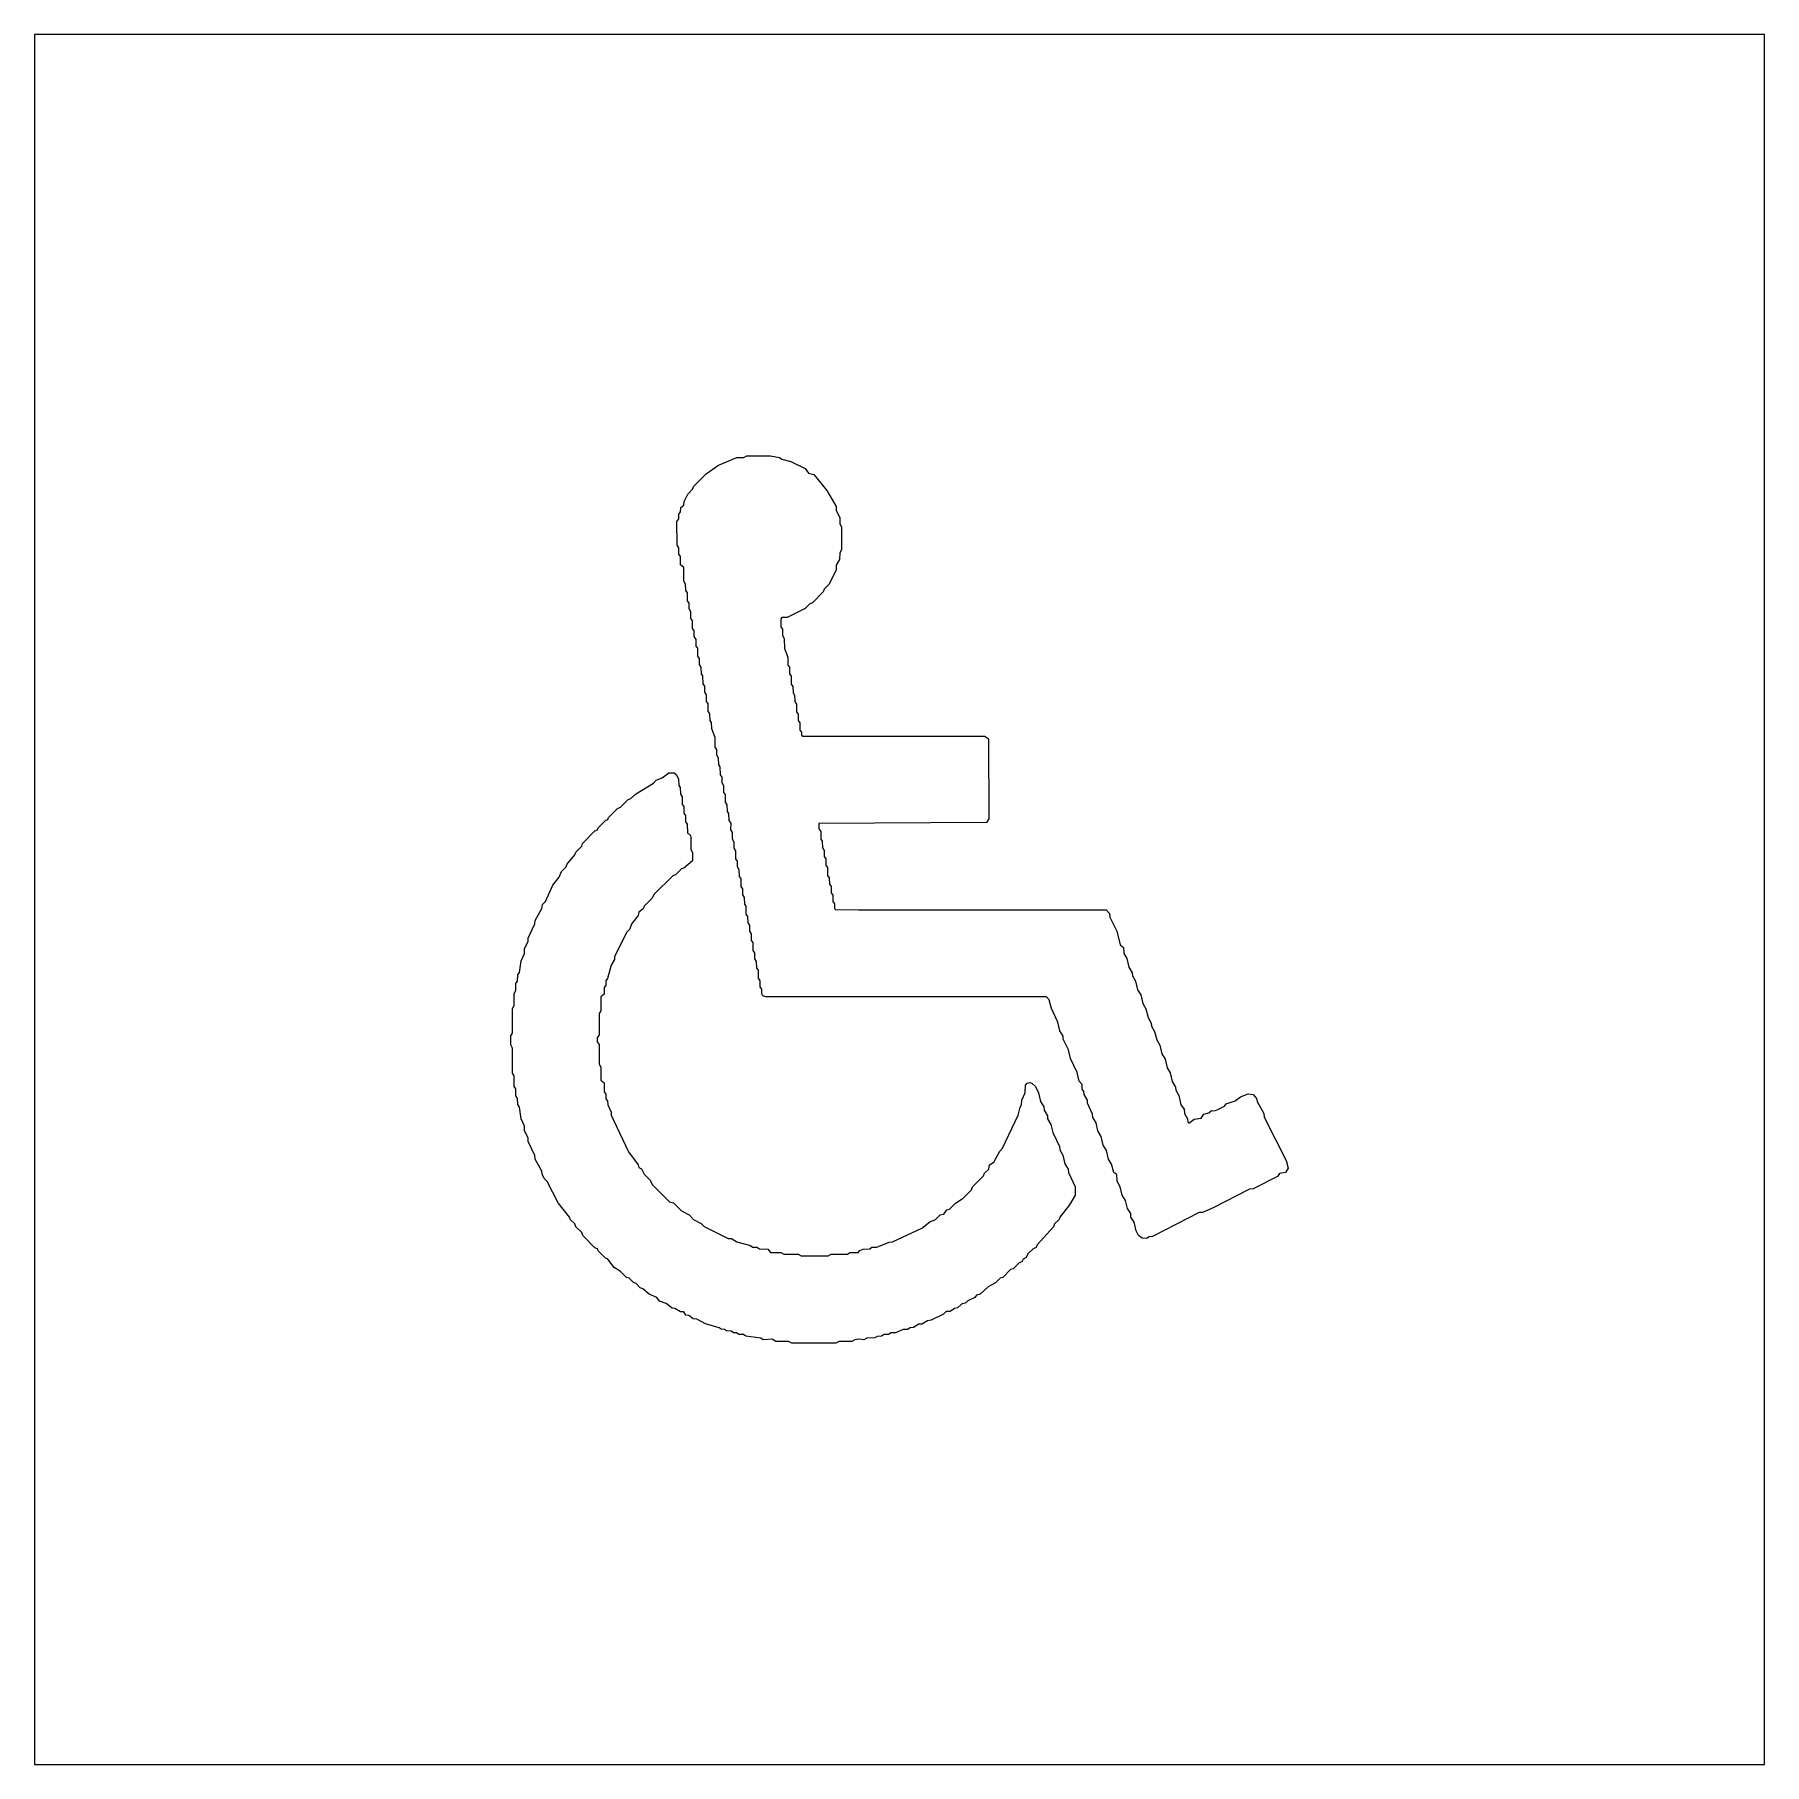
# Model space of a CAD drawing. Extents: x 0 to 80, y 0 to 80.
import ezdxf

# ---------------------------------------------------------------- set-up
doc = ezdxf.new("R2010")
doc.units = 0
doc.layers.add('CUT', color=7, linetype='Continuous')
doc.layers.add('OUTSIDE', color=1, linetype='Continuous')

msp = doc.modelspace()

# ---------------------------------------------------------------- linework, layer by layer
at = {"layer": 'CUT'}
for points in [[(29.7924, 57.8151), (29.869, 57.9298), (29.8827, 58.1292), (30.0292, 58.2393), (30.0429, 58.4096), (30.2107, 58.7459), (30.4297, 58.971), (30.4824, 59.1087), (31.0562, 59.6813), (31.631, 60.0922), (32.4797, 60.4352), (32.7826, 60.443), (32.9325, 60.5231), (34.0314, 60.5222), (34.4493, 60.4395), (34.564, 60.3629), (34.9796, 60.2615), (35.6355, 59.9321), (35.7946, 59.7211), (36.036, 59.6517), (36.6463, 58.9213), (37.0634, 58.1693), (37.0771, 58.0099), (37.2338, 57.6549), (37.2373, 57.3692), (37.3165, 57.237), (37.3174, 56.1782), (37.2373, 56.0283), (37.2296, 55.7254), (37.0771, 55.4677), (37.0634, 55.2282), (36.7355, 54.5715), (36.5165, 54.3464), (36.4756, 54.2218), (35.9701, 53.7163), (35.8454, 53.6753), (35.6355, 53.4654), (34.8035, 53.0483), (34.564, 53.0346), (34.5142, 52.9849), (34.5142, 52.6038), (34.5866, 52.5063), (34.5943, 52.2083), (34.6736, 52.0712), (34.6744, 51.6027), (34.8312, 51.2077), (34.8346, 50.8418), (34.9069, 50.7443), (34.9147, 50.4414), (34.9913, 50.3267), (34.9948, 49.9608), (35.0714, 49.8462), (35.0749, 49.5604), (35.1515, 49.4457), (35.155, 49.1599), (35.2342, 49.0278), (35.2351, 48.6794), (35.3117, 48.5647), (35.3152, 48.2789), (35.3918, 48.1643), (35.3952, 47.8385), (35.4676, 47.7409), (35.4753, 47.5982), (35.525, 47.5485), (43.9448, 47.5485), (44.1113, 47.4372), (44.125, 43.7242), (44.0298, 43.5652), (36.2762, 43.5145), (36.2762, 43.2733), (36.3554, 43.1411), (36.3563, 42.7928), (36.4286, 42.6953), (36.4364, 42.3923), (36.5156, 42.2602), (36.5165, 41.9919), (36.5931, 41.8772), (36.5966, 41.5914), (36.6732, 41.4767), (36.6767, 41.1109), (36.7533, 40.9962), (36.7568, 40.7104), (36.8334, 40.5958), (36.8369, 40.31), (36.9135, 40.1953), (36.917, 39.9095), (36.9936, 39.7949), (36.9966, 39.5895), (37.0468, 39.5395), (38.0983, 39.5205), (49.556, 39.5182), (49.7176, 39.3481), (49.7314, 39.1887), (50.044, 38.5306), (50.2119, 37.8964), (50.3584, 37.7864), (50.3721, 37.5068), (50.5185, 37.2658), (50.6124, 36.8661), (50.7648, 36.6084), (50.7725, 36.4657), (50.919, 36.2246), (51.0128, 35.8249), (51.1593, 35.5839), (51.2531, 35.1842), (51.3995, 34.9432), (51.4933, 34.5435), (51.6458, 34.2858), (51.6535, 34.1431), (51.8, 33.902), (51.8938, 33.5023), (52.0402, 33.2613), (52.1341, 32.8616), (52.2805, 32.6206), (52.3743, 32.2209), (52.5208, 31.9798), (52.6146, 31.5802), (52.767, 31.3225), (52.7748, 31.1797), (52.9212, 30.9387), (53.015, 30.499), (53.1615, 30.2979), (53.1752, 30.1034), (53.3217, 29.8575), (53.3354, 29.6981), (53.3761, 29.6623), (53.6235, 29.8408), (53.9466, 29.8886), (54.0714, 30.0675), (54.3069, 30.1284), (54.4244, 30.2413), (54.5751, 30.2197), (54.7224, 30.2891), (55.0277, 30.4488), (55.1126, 30.5481), (55.5282, 30.6895), (55.7693, 30.876), (56.1234, 31.0064), (56.3637, 30.9886), (56.5177, 30.7945), (56.539, 30.6591), (56.8457, 30.0977), (56.8594, 29.9383), (57.8868, 27.9353), (57.9798, 27.5684), (57.8478, 27.3785), (57.579, 27.3257), (57.4849, 27.1868), (56.3637, 26.6262), (56.1883, 26.6049), (54.5056, 25.7376), (54.0084, 25.5315), (53.8657, 25.5237), (51.7025, 24.4162), (51.5431, 24.4024), (51.4284, 24.3258), (51.2208, 24.3301), (51.0537, 24.4683), (50.9464, 24.6739), (50.8526, 25.0735), (50.7062, 25.3146), (50.6924, 25.474), (50.546, 25.715), (50.4522, 26.0747), (50.2998, 26.3324), (50.2119, 26.7154), (50.0595, 26.9731), (50.0517, 27.2869), (49.9128, 27.3809), (49.8114, 27.7565), (49.665, 27.9976), (49.5712, 28.3973), (49.4247, 28.6383), (49.3309, 29.038), (49.1785, 29.2957), (49.0906, 29.6787), (48.9442, 29.9198), (48.9305, 30.0792), (48.698, 30.5771), (48.6902, 30.7199), (48.5378, 30.9776), (48.53, 31.1203), (48.4534, 31.235), (48.4499, 31.4407), (48.3034, 31.6017), (48.2096, 32.0013), (47.903, 32.6428), (47.8092, 33.0425), (47.5767, 33.5405), (47.5689, 33.6832), (47.4225, 33.9243), (47.3287, 34.3239), (47.022, 34.9654), (46.9282, 35.3651), (46.7984, 35.4949), (33.8135, 35.4949), (33.686, 35.5477), (33.6367, 35.64), (33.6333, 35.8456), (33.5566, 35.9603), (33.5532, 36.2461), (33.4765, 36.3608), (33.4731, 36.7266), (33.4008, 36.8241), (33.393, 37.1271), (33.3138, 37.2593), (33.3129, 37.5275), (33.2363, 37.6422), (33.2328, 38.0081), (33.1605, 38.1056), (33.1527, 38.4085), (33.0735, 38.5407), (33.0726, 38.809), (32.996, 38.9237), (32.9925, 39.2094), (32.9159, 39.3241), (32.9124, 39.69), (32.8401, 39.7875), (32.8324, 40.0904), (32.7531, 40.2226), (32.7523, 40.4909), (32.6756, 40.6055), (32.6722, 40.9714), (32.5999, 41.0689), (32.5921, 41.3719), (32.5129, 41.504), (32.512, 41.7723), (32.4354, 41.887), (32.4319, 42.2528), (32.3553, 42.3675), (32.3518, 42.6533), (32.2726, 42.7855), (32.2717, 43.0938), (32.1925, 43.226), (32.2104, 43.5235), (32.115, 43.649), (32.1116, 43.9748), (32.0392, 44.0723), (32.0315, 44.3752), (31.9522, 44.5074), (31.9514, 44.8558), (31.879, 44.9533), (31.8713, 45.2562), (31.792, 45.3884), (31.7912, 45.6567), (31.7146, 45.7713), (31.7111, 46.1372), (31.6388, 46.2347), (31.631, 46.5377), (31.5518, 46.6698), (31.5509, 46.9381), (31.4743, 47.0528), (31.4708, 47.4987), (31.3141, 47.8937), (31.3106, 48.1795), (31.2383, 48.277), (31.2306, 48.58), (31.1513, 48.7121), (31.1505, 49.0605), (31.0781, 49.158), (31.0704, 49.4609), (30.9912, 49.5931), (30.9903, 49.8614), (30.9137, 49.9761), (30.9102, 50.3419), (30.8379, 50.4395), (30.8301, 50.7424), (30.7509, 50.8746), (30.75, 51.1428), (30.6734, 51.2575), (30.6699, 51.6234), (30.5976, 51.7209), (30.5898, 52.0238), (30.5106, 52.156), (30.5098, 52.4243), (30.4331, 52.539), (30.4297, 52.9048), (30.3573, 53.0023), (30.3496, 53.3053), (30.2703, 53.4374), (30.2695, 53.7057), (30.1929, 53.8204), (30.1894, 54.1863), (30.117, 54.2838), (30.1093, 54.5867), (30.0301, 54.7189), (30.0292, 55.3476), (29.8768, 55.4851), (29.869, 55.8681), (29.7967, 55.9657), (29.7889, 56.2686), (29.7123, 56.3833), (29.7097, 57.4773), (29.7889, 57.6094)], [(22.1003, 34.9543), (22.1804, 35.1041), (22.1812, 35.6527), (22.2605, 35.7849), (22.2639, 36.1107), (22.3406, 36.2254), (22.344, 36.5112), (22.4206, 36.6259), (22.5085, 37.169), (22.6609, 37.5068), (22.6644, 37.7125), (22.8211, 38.0675), (22.8289, 38.2102), (23.1415, 38.8684), (23.1552, 39.0278), (23.4618, 39.5892), (23.4831, 39.7646), (23.622, 39.9095), (23.9727, 40.6607), (24.2627, 41.0308), (24.3732, 41.3014), (24.5831, 41.5113), (24.6134, 41.6218), (24.9835, 42.072), (25.0244, 42.1966), (25.3039, 42.4724), (25.3448, 42.5971), (25.9173, 43.1708), (26.0258, 43.2225), (26.0656, 43.3179), (26.3978, 43.6514), (26.5063, 43.7031), (26.5462, 43.7984), (26.9585, 44.212), (27.0962, 44.2648), (27.4521, 44.6243), (27.5768, 44.6652), (27.7867, 44.8751), (28.618, 45.386), (28.7478, 45.5158), (29.0184, 45.6263), (29.3396, 45.8529), (29.581, 45.8588), (29.6785, 45.7865), (29.7812, 45.5785), (29.7889, 45.2756), (29.8613, 45.178), (29.869, 44.8751), (29.9482, 44.7429), (29.9491, 44.3946), (30.0214, 44.2971), (30.0292, 43.9941), (30.1058, 43.8795), (30.1088, 43.594), (30.1859, 43.479), (30.1894, 43.0622), (30.2968, 43.0106), (30.3461, 42.9184), (30.3496, 42.3122), (30.4288, 42.1801), (30.4219, 41.7897), (30.0292, 41.4519), (29.9188, 41.4216), (29.643, 41.1421), (29.5183, 41.1012), (28.6484, 40.2395), (28.5467, 40.0458), (28.1871, 39.69), (28.1462, 39.5653), (27.9469, 39.4205), (27.9165, 39.2591), (27.6265, 38.8891), (27.516, 38.6184), (27.3862, 38.4886), (26.8256, 37.3673), (26.8178, 37.2246), (26.6654, 36.9669), (26.4975, 36.3436), (26.4252, 36.2461), (26.4217, 36.0404), (26.3451, 35.9257), (26.3373, 35.6228), (26.1849, 35.4961), (26.184, 34.8565), (26.1048, 34.7244), (26.1039, 33.7353), (26.0247, 33.6031), (26.0247, 33.4223), (26.1039, 33.2901), (26.1048, 32.3811), (26.184, 32.2489), (26.1849, 31.6494), (26.3373, 31.5227), (26.3451, 31.0996), (26.4174, 31.0021), (26.4252, 30.7793), (26.4975, 30.6817), (26.5052, 30.499), (26.6577, 30.1612), (26.6654, 30.0184), (27.4663, 28.3365), (27.9165, 27.7262), (27.9469, 27.6048), (28.0661, 27.5402), (28.1871, 27.2954), (28.4666, 27.0196), (28.5683, 26.8259), (29.3692, 26.025), (29.5487, 25.9739), (29.9188, 25.6038), (30.2695, 25.4132), (30.4794, 25.2033), (30.8301, 25.0128), (30.9599, 24.883), (32.0812, 24.3223), (32.2239, 24.3146), (32.4816, 24.1622), (33.1049, 23.9942), (33.2024, 23.9219), (33.4081, 23.9184), (33.5228, 23.8418), (33.9058, 23.8341), (34.0325, 23.6816), (34.5119, 23.6808), (34.6441, 23.6015), (35.3128, 23.6007), (35.445, 23.5215), (36.707, 23.5215), (36.8392, 23.6007), (37.588, 23.6015), (37.7027, 23.6782), (38.0888, 23.6816), (38.1583, 23.7714), (38.3263, 23.8341), (38.6292, 23.8418), (38.7267, 23.9141), (38.9496, 23.9219), (39.5276, 24.1544), (39.6704, 24.1622), (41.0319, 24.8029), (41.402, 25.0929), (41.6726, 25.2033), (41.8825, 25.4132), (42.0439, 25.4436), (42.1887, 25.643), (42.3134, 25.6839), (42.5891, 25.9633), (42.943, 26.1851), (43.3242, 26.5745), (43.3769, 26.7123), (43.8848, 27.2153), (43.9257, 27.3399), (44.125, 27.5356), (44.1554, 27.7262), (44.3653, 27.856), (44.636, 28.3669), (44.7658, 28.4967), (45.4866, 30.0233), (45.5744, 30.4014), (45.6468, 30.5039), (45.6545, 30.7218), (45.807, 31.0645), (45.8207, 31.4192), (45.9022, 31.5092), (46.0272, 31.5305), (46.1273, 31.5001), (46.2866, 31.3444), (46.434, 31.0588), (46.5278, 30.6591), (46.6742, 30.4181), (46.6879, 30.2636), (46.8404, 30.001), (46.8481, 29.8582), (47.0005, 29.6005), (47.0884, 29.2175), (47.395, 28.576), (47.4088, 28.4166), (47.5552, 28.1756), (47.649, 27.7759), (47.7955, 27.5348), (47.8092, 27.3755), (48.1218, 26.7173), (48.1218, 26.3324), (47.8589, 25.8841), (47.4088, 25.3138), (47.3784, 25.2033), (47.1685, 24.9934), (47.1276, 24.8688), (46.3676, 24.0324), (46.3267, 23.9077), (46.177, 23.8418), (45.9478, 23.6209), (45.8461, 23.4271), (45.7258, 23.3623), (45.661, 23.242), (45.5363, 23.2011), (45.2605, 22.9216), (45.1359, 22.8807), (44.78, 22.5212), (44.6553, 22.4803), (44.4454, 22.2704), (44.0947, 22.0798), (43.7246, 21.7498), (43.5615, 21.708), (43.4843, 21.5896), (43.1536, 21.4396), (43.0687, 21.3403), (42.8614, 21.2831), (42.6834, 21.1091), (42.5427, 21.0835), (42.3479, 20.9398), (42.1646, 20.9479), (42.0276, 20.8197), (41.4669, 20.5393), (41.2915, 20.5181), (41.0338, 20.3657), (40.8911, 20.3579), (40.65, 20.2114), (40.4906, 20.1977), (40.376, 20.1211), (40.1703, 20.1176), (39.8153, 19.9609), (39.6096, 19.9574), (39.495, 19.8808), (39.2893, 19.8773), (39.1746, 19.8007), (38.9689, 19.7973), (38.8542, 19.7206), (38.4884, 19.7172), (38.3562, 19.6379), (38.1183, 19.6675), (37.9278, 19.6371), (37.7956, 19.5579), (37.2069, 19.557), (37.0571, 19.4769), (35.0148, 19.4769), (34.865, 19.557), (34.2763, 19.5579), (34.1138, 19.6675), (33.6982, 19.6405), (33.5835, 19.7172), (32.8973, 19.8007), (32.7826, 19.8773), (32.5769, 19.8808), (32.4623, 19.9574), (32.3195, 19.9652), (32.222, 20.0375), (31.9992, 20.0453), (31.9016, 20.1176), (31.7589, 20.1254), (31.6614, 20.1977), (31.0214, 20.3716), (30.6199, 20.5987), (30.4608, 20.6119), (30.2507, 20.7633), (30.1245, 20.7796), (30.0297, 20.9289), (29.8768, 20.9263), (29.61, 21.0837), (29.4837, 21.1), (29.2153, 21.319), (28.9079, 21.4294), (28.7781, 21.5993), (28.4274, 21.7498), (28.1325, 21.9997), (28.0127, 22.0406), (27.817, 22.24), (27.6924, 22.2809), (27.4967, 22.4803), (27.372, 22.5212), (27.0962, 22.8006), (26.7983, 22.9735), (26.5063, 23.3623), (26.3978, 23.4141), (26.0656, 23.7475), (26.0258, 23.8429), (25.9173, 23.8946), (25.3567, 24.4552), (25.3039, 24.593), (25.0244, 24.8688), (24.9835, 24.9934), (24.7842, 25.1891), (24.7433, 25.3138), (24.213, 25.9642), (23.7021, 26.9556), (23.5632, 27.1006), (23.4696, 27.2934), (23.4618, 27.4362), (23.1552, 27.9976), (23.1415, 28.157), (22.8289, 28.8151), (22.8211, 28.9579), (22.6644, 29.3128), (22.6609, 29.5185), (22.5085, 29.8563), (22.4206, 30.3995), (22.344, 30.5142), (22.3406, 30.8), (22.2639, 30.9146), (22.2605, 31.2405), (22.1838, 31.3551), (22.1804, 31.8411), (22.1012, 31.9733), (22.1003, 33.1226), (22.0202, 33.2724), (22.0211, 33.6905), (22.1003, 33.8227)]]:
    msp.add_lwpolyline(points, close=True, dxfattribs=at)
at = {"layer": 'OUTSIDE'}
msp.add_lwpolyline([(0, 0), (80, 0), (80, 80), (0, 80)], close=True, dxfattribs=at)

doc.saveas('drawing.dxf')
